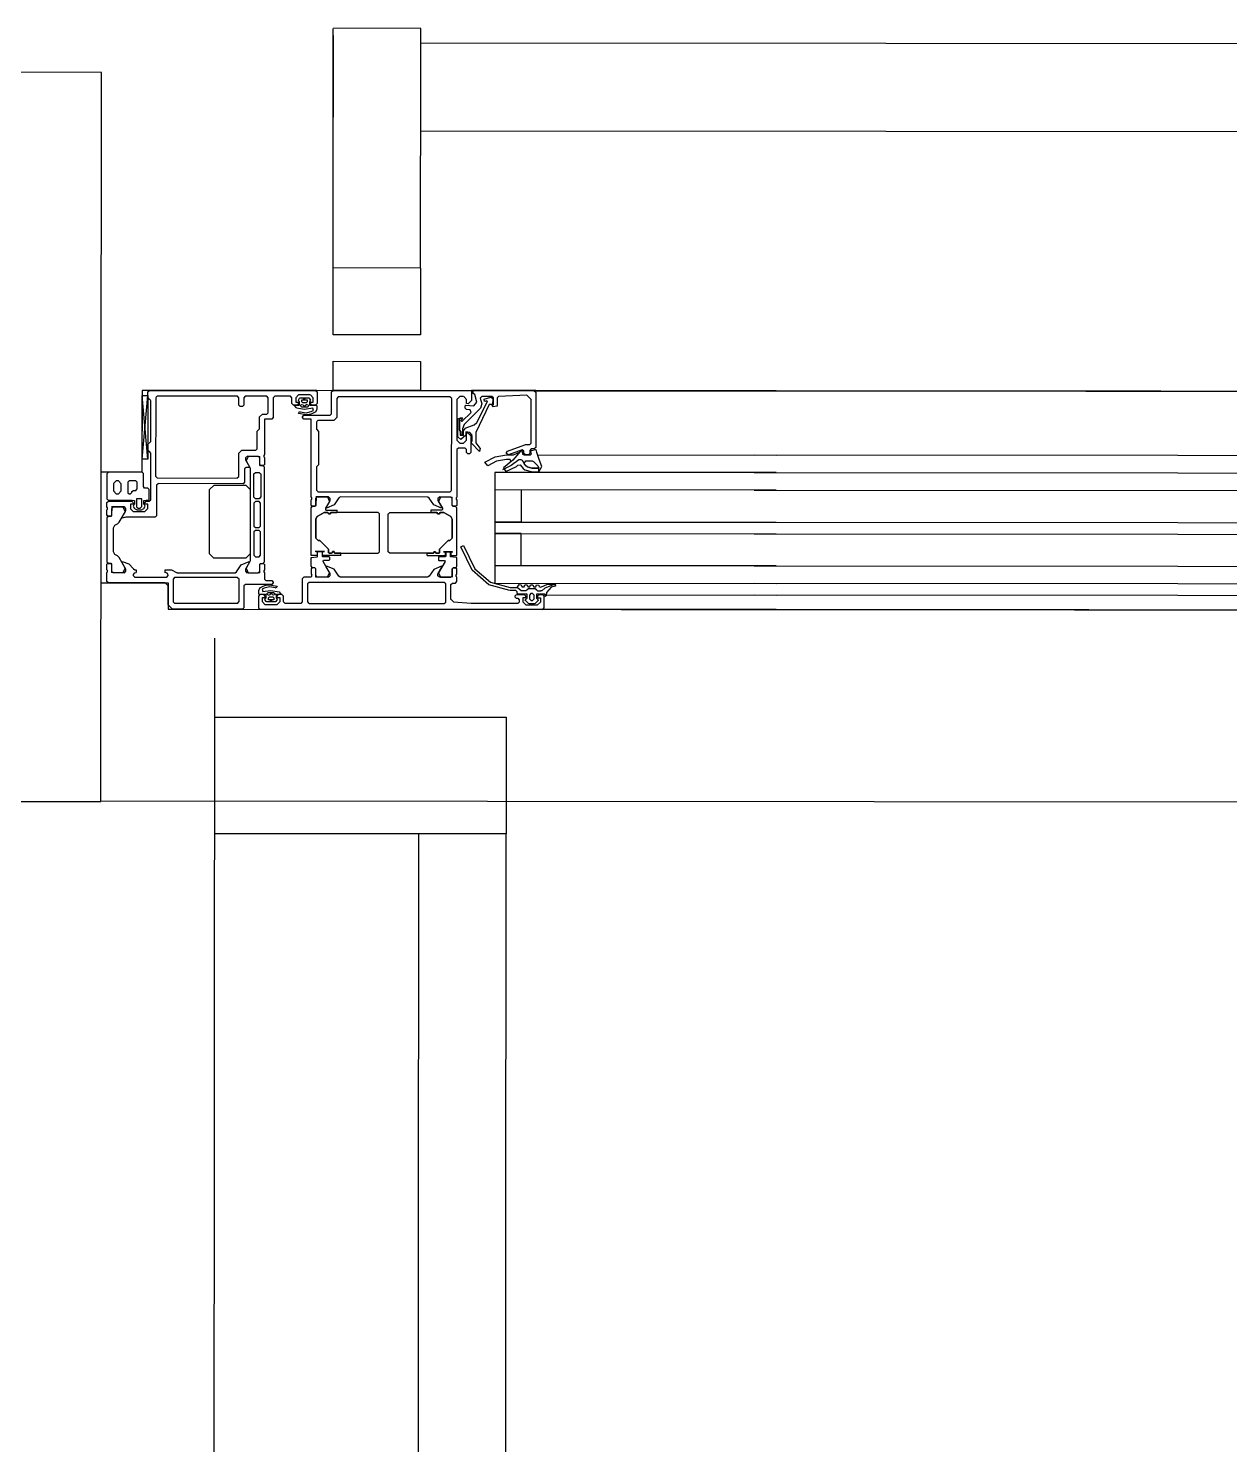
# Model space of a CAD drawing. Header units: metres. Extents: x 2.3 to 42.8, y 0.9 to 31.9.
# Drawn here: x 25.8188 to 25.981, y 9.3861 to 9.5773 of the extents above; entities that cross this region are included whole.
import ezdxf

# ---------------------------------------------------------------- set-up
doc = ezdxf.new("R2010")
doc.units = ezdxf.units.M
doc.layers.add('ARREDI', color=9, linetype='Continuous')
doc.layers.add('PARETI_STRUTTURE', color=7, linetype='Continuous')

msp = doc.modelspace()

# ---------------------------------------------------------------- linework, layer by layer
at = {"layer": 'ARREDI'}
for points in [[(25.87173, 9.54498), (25.85993, 9.54499), (25.85995, 9.57527), (25.85995, 9.57639), (25.85995, 9.57709), (25.85995, 9.57732)], [(25.85995, 9.57639), (25.85995, 9.57528), (25.85995, 9.57382), (25.85995, 9.57213), (25.85995, 9.57031), (25.85995, 9.56849), (25.85994, 9.56679), (25.85994, 9.56533)], [(25.87174, 9.54499), (25.87176, 9.57527), (25.87176, 9.57638), (25.87176, 9.57709), (25.87176, 9.57732), (25.85996, 9.57734)], [(26.12301, 9.57515), (25.87176, 9.57533)], [(25.87176, 9.5736), (25.87176, 9.57454)], [(25.87175, 9.56431), (25.87175, 9.56525)], [(25.87175, 9.56352), (26.123, 9.56334)], [(25.85992, 9.53596), (25.85992, 9.54499)], [(25.87174, 9.54498), (25.87174, 9.53596)], [(25.87173, 9.53596), (25.85993, 9.53597)], [(25.85992, 9.52844), (25.85992, 9.53239)], [(25.85993, 9.53239), (25.87173, 9.53237), (25.87173, 9.52844)], [(26.45308, 9.52802), (25.83412, 9.52846)], [(25.87173, 9.52844), (25.85992, 9.52845)], [(25.9168, 9.51974), (26.08847, 9.51962)], [(25.9168, 9.51738), (26.08847, 9.51725)], [(25.9168, 9.515), (26.08847, 9.51488)], [(25.9168, 9.51067), (26.08846, 9.51055)], [(25.9168, 9.5091), (26.08846, 9.50897)], [(25.91679, 9.50478), (26.08846, 9.50465)], [(25.91679, 9.50242), (26.08846, 9.50229)], [(25.91679, 9.50084), (26.08846, 9.50072)], [(25.83765, 9.49893), (26.44951, 9.49849)]]:
    msp.add_lwpolyline(points, dxfattribs=at)
at = {"layer": 'PARETI_STRUTTURE'}
for points in [[(25.82864, 9.57138), (25.80896, 9.5714), (25.80888, 9.47297), (25.82857, 9.47295)], [(25.85609, 9.52736), (25.85612, 9.52733), (25.85613, 9.52729), (25.85612, 9.52725), (25.85609, 9.52722), (25.85605, 9.52722), (25.85601, 9.52722), (25.85598, 9.52725), (25.85598, 9.52729), (25.85598, 9.52733), (25.85601, 9.52736), (25.85605, 9.52737)], [(25.85758, 9.5111), (25.85778, 9.51145)], [(25.85778, 9.51145), (25.85871, 9.51199), (25.85919, 9.51199), (25.85871, 9.51199)], [(25.85919, 9.51199), (25.85931, 9.51187)], [(25.85931, 9.51179), (25.85955, 9.51179)], [(25.85954, 9.51187), (25.85967, 9.51199)], [(25.87403, 9.51185), (25.87392, 9.51198)], [(25.87428, 9.51178), (25.87404, 9.51178)], [(25.8744, 9.51197), (25.87428, 9.51186)], [(25.87581, 9.51143), (25.87488, 9.51198), (25.87439, 9.51198), (25.87488, 9.51198)], [(25.876, 9.51109), (25.87581, 9.51143)], [(25.8579, 9.5082), (25.85758, 9.50852)], [(25.85931, 9.50703), (25.85813, 9.50821)], [(25.85982, 9.50669), (25.85982, 9.50661), (25.85981, 9.50655), (25.85977, 9.50651), (25.8597, 9.5065), (25.85939, 9.5065), (25.85935, 9.50651), (25.85932, 9.50654), (25.85931, 9.50658), (25.85931, 9.50702), (25.85931, 9.50658), (25.85932, 9.50654), (25.85935, 9.50651), (25.85939, 9.5065), (25.8597, 9.5065), (25.85977, 9.50651), (25.85981, 9.50655), (25.85982, 9.50661)], [(25.87376, 9.50668), (25.87376, 9.5066), (25.87377, 9.50654), (25.87382, 9.5065), (25.87387, 9.50649), (25.87419, 9.50649), (25.87423, 9.5065), (25.87426, 9.50653), (25.87427, 9.50655), (25.87427, 9.50701), (25.87427, 9.50655), (25.87426, 9.50653), (25.87423, 9.5065), (25.87419, 9.50649), (25.87387, 9.50649), (25.87382, 9.5065), (25.87377, 9.50654), (25.87376, 9.5066)], [(25.87427, 9.50701), (25.87545, 9.5082)], [(25.87569, 9.50819), (25.876, 9.50851)], [(25.86006, 9.50669), (25.85982, 9.50669)], [(25.87352, 9.50668), (25.87376, 9.50668)], [(25.85151, 9.50001), (25.85148, 9.50004), (25.85147, 9.50008), (25.85148, 9.50012), (25.85151, 9.50015), (25.85155, 9.50015), (25.8516, 9.50015), (25.85162, 9.50012), (25.85162, 9.50008), (25.85162, 9.50004), (25.8516, 9.50001), (25.85155, 9.5)]]:
    msp.add_lwpolyline(points, close=True, dxfattribs=at)
for points in [[(25.85772, 9.52844), (25.83413, 9.52846), (25.83411, 9.51743), (25.8286, 9.51744)], [(25.83491, 9.52826), (25.83511, 9.52846)], [(25.83491, 9.52748), (25.83491, 9.52826)], [(25.83511, 9.52846), (25.85755, 9.52845)], [(25.85527, 9.52786), (25.85488, 9.52747)], [(25.85684, 9.52785), (25.85527, 9.52785)], [(25.85724, 9.52746), (25.85685, 9.52785)], [(25.85755, 9.52844), (25.85775, 9.52825)], [(25.85775, 9.52825), (25.85775, 9.52668)], [(25.85972, 9.52825), (25.85991, 9.52844)], [(25.85972, 9.52844), (25.87862, 9.52843)], [(25.85972, 9.52529), (25.85972, 9.52825)], [(25.85992, 9.52844), (25.87862, 9.52843), (25.87862, 9.5271), (25.87818, 9.52665), (25.87794, 9.52667), (25.87794, 9.52725)], [(25.88728, 9.52843), (25.87862, 9.52843), (26.1188, 9.52826)], [(25.87886, 9.52804), (25.87882, 9.52804), (25.87882, 9.52843), (25.88708, 9.52843)], [(25.87905, 9.52789), (25.87886, 9.52803)], [(25.87933, 9.52686), (25.87905, 9.52789)], [(25.88607, 9.52781), (25.88227, 9.52764)], [(25.88669, 9.52722), (25.88608, 9.52781)], [(25.91976, 9.5284), (25.88708, 9.52842), (25.88728, 9.52823)], [(25.88728, 9.52842), (26.11014, 9.52827), (26.11879, 9.52826)], [(25.88728, 9.52823), (25.88728, 9.52074)], [(25.83412, 9.51917), (25.83412, 9.52776), (25.83491, 9.52776), (25.83491, 9.51917), (25.83412, 9.51917), (25.83491, 9.52776)], [(25.83491, 9.51917), (25.83413, 9.52776)], [(25.83507, 9.52729), (25.83492, 9.52748)], [(25.83515, 9.52727), (25.83506, 9.52729)], [(25.83531, 9.52708), (25.83515, 9.52727)], [(25.8353, 9.52157), (25.8353, 9.52707)], [(25.83598, 9.52747), (25.83596, 9.51685)], [(25.83617, 9.52767), (25.83598, 9.52748)], [(25.847, 9.52766), (25.83617, 9.52768)], [(25.8472, 9.52747), (25.847, 9.52766)], [(25.8472, 9.52648), (25.8472, 9.52747)], [(25.84739, 9.52628), (25.8472, 9.52648)], [(25.84767, 9.52628), (25.84739, 9.52628)], [(25.84787, 9.52648), (25.84767, 9.52629)], [(25.84806, 9.52766), (25.84787, 9.52747)], [(25.84787, 9.52747), (25.84787, 9.52648)], [(25.85098, 9.52766), (25.84806, 9.52766)], [(25.85117, 9.52746), (25.85098, 9.52766)], [(25.85117, 9.52546), (25.85117, 9.52746)], [(25.85184, 9.52747), (25.85184, 9.52479)], [(25.85204, 9.52766), (25.85185, 9.52747)], [(25.85417, 9.52766), (25.85204, 9.52766)], [(25.85436, 9.52746), (25.85417, 9.52766)], [(25.85436, 9.52668), (25.85436, 9.52747)], [(25.85456, 9.52648), (25.85436, 9.52667)], [(25.85507, 9.52648), (25.85456, 9.52648)], [(25.85497, 9.52609), (25.85468, 9.52648)], [(25.85468, 9.52647), (25.85531, 9.52647)], [(25.85488, 9.52746), (25.85488, 9.52687), (25.85526, 9.52687), (25.85526, 9.52667)], [(25.8572, 9.52604), (25.85608, 9.5259), (25.85497, 9.52608)], [(25.85498, 9.52609), (25.85498, 9.52609)], [(25.85527, 9.52668), (25.85507, 9.52648)], [(25.85525, 9.52712), (25.8554, 9.52741)], [(25.8553, 9.52701), (25.85525, 9.52712)], [(25.85538, 9.52693), (25.8553, 9.52701)], [(25.8553, 9.52647), (25.85538, 9.52656)], [(25.85538, 9.52655), (25.85538, 9.52693)], [(25.8554, 9.52741), (25.85547, 9.52745)], [(25.85547, 9.52745), (25.85664, 9.52745)], [(25.85555, 9.52633), (25.85554, 9.52636), (25.85549, 9.52647), (25.85572, 9.52657)], [(25.85571, 9.52621), (25.85555, 9.52633)], [(25.8557, 9.5269), (25.8557, 9.52718)], [(25.8557, 9.52718), (25.85641, 9.52718)], [(25.85582, 9.52679), (25.85571, 9.52691)], [(25.85571, 9.52657), (25.85587, 9.52652)], [(25.85645, 9.52619), (25.85624, 9.52618), (25.85594, 9.52619), (25.85571, 9.52621)], [(25.85629, 9.52679), (25.85582, 9.52679)], [(25.85586, 9.52652), (25.85606, 9.52619), (25.85624, 9.52652)], [(25.85624, 9.52652), (25.85639, 9.52658)], [(25.85641, 9.5269), (25.85628, 9.52679)], [(25.85639, 9.52657), (25.8566, 9.52647), (25.85656, 9.52628)], [(25.85641, 9.52718), (25.85641, 9.5269)], [(25.85656, 9.52628), (25.85645, 9.5262)], [(25.85664, 9.52745), (25.8567, 9.52741)], [(25.8567, 9.52742), (25.85688, 9.52712)], [(25.8568, 9.52701), (25.85672, 9.52693)], [(25.85672, 9.52693), (25.85672, 9.52656)], [(25.85672, 9.52655), (25.8568, 9.52647)], [(25.85689, 9.52713), (25.8568, 9.52701)], [(25.8568, 9.52647), (25.85765, 9.52647)], [(25.85684, 9.52667), (25.85684, 9.52687), (25.85723, 9.52687), (25.85723, 9.52747)], [(25.85704, 9.52648), (25.85685, 9.52667)], [(25.85755, 9.52648), (25.85704, 9.52648)], [(25.85727, 9.52576), (25.85719, 9.52605)], [(25.85775, 9.52667), (25.85755, 9.52648)], [(25.85771, 9.52591), (25.8576, 9.52561)], [(25.85765, 9.52647), (25.85773, 9.52639)], [(25.85772, 9.52639), (25.85772, 9.52599), (25.85771, 9.52592)], [(25.86062, 9.52758), (25.86043, 9.52738)], [(25.86043, 9.52738), (25.86043, 9.52478)], [(25.87574, 9.52757), (25.86062, 9.52758)], [(25.87594, 9.52737), (25.87575, 9.52756)], [(25.87593, 9.51497), (25.87595, 9.52737)], [(25.87704, 9.52764), (25.87665, 9.52725)], [(25.87665, 9.52725), (25.87665, 9.52489)], [(25.87755, 9.52764), (25.87704, 9.52764)], [(25.87795, 9.52725), (25.87756, 9.52764)], [(25.87985, 9.52606), (25.87762, 9.52384)], [(25.87775, 9.52638), (25.87783, 9.52647)], [(25.87775, 9.52606), (25.87775, 9.52638)], [(25.87793, 9.52586), (25.87775, 9.52605)], [(25.87784, 9.52646), (25.87892, 9.52636)], [(25.87891, 9.52637), (25.87933, 9.52687)], [(25.88149, 9.52737), (25.88145, 9.52657), (25.88101, 9.52655), (25.87918, 9.52276), (25.87918, 9.52136)], [(25.87933, 9.52413), (25.88077, 9.52695)], [(25.87999, 9.52764), (25.87979, 9.52739)], [(25.8798, 9.52739), (25.88, 9.52663)], [(25.88, 9.52663), (25.87985, 9.52606)], [(25.88137, 9.52764), (25.87999, 9.52764)], [(25.88031, 9.52727), (25.88123, 9.52755)], [(25.88039, 9.52697), (25.88031, 9.52727)], [(25.88068, 9.52705), (25.8804, 9.52697)], [(25.88077, 9.52694), (25.88067, 9.52705)], [(25.88123, 9.52755), (25.88149, 9.52737)], [(25.88148, 9.52625), (25.88134, 9.5265), (25.88158, 9.5265), (25.88158, 9.52745)], [(25.88157, 9.52744), (25.88138, 9.52764)], [(25.88208, 9.52634), (25.88148, 9.52625)], [(25.88227, 9.52765), (25.88208, 9.52745)], [(25.88208, 9.52745), (25.88208, 9.52634)], [(25.88669, 9.52134), (25.88669, 9.52721)], [(25.84967, 9.52058), (25.84967, 9.52294), (25.84999, 9.52326), (25.84999, 9.52487)], [(25.84999, 9.52487), (25.85038, 9.52526)], [(25.85039, 9.52526), (25.85098, 9.52526)], [(25.85164, 9.52459), (25.85066, 9.52459), (25.85066, 9.52195)], [(25.85098, 9.52526), (25.85117, 9.52545)], [(25.85184, 9.52479), (25.85165, 9.52459)], [(25.85525, 9.52536), (25.85537, 9.52561)], [(25.85629, 9.52515), (25.85525, 9.52536)], [(25.85536, 9.52561), (25.85546, 9.52556)], [(25.85546, 9.52556), (25.85628, 9.52542)], [(25.85578, 9.5249), (25.85597, 9.5251)], [(25.85578, 9.52479), (25.85578, 9.52491)], [(25.85598, 9.52459), (25.85578, 9.52478)], [(25.85696, 9.52195), (25.85696, 9.52459), (25.85597, 9.52459)], [(25.85598, 9.5251), (25.85952, 9.5251)], [(25.8576, 9.5256), (25.85757, 9.52556), (25.8573, 9.52542), (25.85712, 9.52534), (25.85692, 9.52526), (25.85671, 9.5252), (25.8565, 9.52516), (25.85629, 9.52515)], [(25.85629, 9.52542), (25.85698, 9.52559)], [(25.85698, 9.52559), (25.85715, 9.52568), (25.85728, 9.52576)], [(25.85787, 9.52439), (25.85767, 9.5242)], [(25.85767, 9.52419), (25.85767, 9.52321), (25.85795, 9.52293), (25.85795, 9.5184), (25.85767, 9.51812), (25.85767, 9.51499)], [(25.86003, 9.52439), (25.85786, 9.52439)], [(25.85952, 9.5251), (25.85971, 9.52529)], [(25.86043, 9.52478), (25.86004, 9.52439)], [(25.87665, 9.52489), (25.87665, 9.5245)], [(25.87665, 9.5245), (25.87665, 9.52175)], [(25.87677, 9.52221), (25.87677, 9.52461)], [(25.87678, 9.52461), (25.87725, 9.52481)], [(25.87693, 9.5246), (25.87693, 9.52318)], [(25.87713, 9.5247), (25.87694, 9.52461)], [(25.87704, 9.52445), (25.87711, 9.52448)], [(25.87704, 9.52316), (25.87704, 9.52445)], [(25.87711, 9.52448), (25.87726, 9.52431)], [(25.8773, 9.52453), (25.87712, 9.52471)], [(25.87725, 9.52481), (25.87741, 9.52464)], [(25.87726, 9.52431), (25.87737, 9.52431)], [(25.87742, 9.52464), (25.8773, 9.52453)], [(25.87737, 9.52431), (25.87855, 9.52548)], [(25.87842, 9.52582), (25.87792, 9.52586)], [(25.87855, 9.52548), (25.87842, 9.52582)], [(25.87899, 9.5238), (25.87933, 9.52412)], [(25.87717, 9.52182), (25.87678, 9.5222)], [(25.87693, 9.52319), (25.877, 9.52306)], [(25.877, 9.52306), (25.87709, 9.52288)], [(25.87709, 9.52306), (25.87704, 9.52315)], [(25.8772, 9.52285), (25.87709, 9.52306)], [(25.87709, 9.52288), (25.87709, 9.52242)], [(25.87709, 9.52243), (25.87752, 9.52243)], [(25.87784, 9.5224), (25.87717, 9.52182)], [(25.8772, 9.52243), (25.8772, 9.52285)], [(25.87739, 9.52243), (25.8772, 9.52243)], [(25.87763, 9.52384), (25.87739, 9.52329)], [(25.87739, 9.52329), (25.87739, 9.52244)], [(25.87752, 9.523), (25.87779, 9.52337)], [(25.87752, 9.52243), (25.87752, 9.523)], [(25.87778, 9.52337), (25.87899, 9.5238)], [(25.87841, 9.52278), (25.87784, 9.52287), (25.87784, 9.5224)], [(25.87794, 9.52174), (25.87794, 9.52272), (25.87814, 9.52272)], [(25.87814, 9.52272), (25.87853, 9.52233)], [(25.8787, 9.5224), (25.87841, 9.52277)], [(25.87854, 9.52233), (25.87854, 9.52008)], [(25.8787, 9.52166), (25.8787, 9.52239)], [(25.83491, 9.52117), (25.83506, 9.52137)], [(25.83491, 9.52039), (25.83491, 9.52117)], [(25.83507, 9.5202), (25.83491, 9.5204)], [(25.83514, 9.52019), (25.83506, 9.5202)], [(25.83507, 9.52137), (25.83515, 9.52138)], [(25.83514, 9.52138), (25.8353, 9.52158)], [(25.8353, 9.51999), (25.83515, 9.52019)], [(25.84719, 9.51999), (25.84758, 9.52038)], [(25.84759, 9.52038), (25.84947, 9.52038)], [(25.84948, 9.52038), (25.84967, 9.52057)], [(25.85066, 9.52195), (25.85066, 9.52156)], [(25.85066, 9.52156), (25.85066, 9.51978)], [(25.85696, 9.52155), (25.85696, 9.52194)], [(25.85696, 9.51978), (25.85696, 9.52156)], [(25.87664, 9.52174), (25.87703, 9.52135)], [(25.87664, 9.52048), (25.87664, 9.51406)], [(25.87684, 9.52068), (25.87665, 9.52048)], [(25.87775, 9.52067), (25.87684, 9.52067)], [(25.87704, 9.52134), (25.87755, 9.52134)], [(25.87755, 9.52134), (25.87794, 9.52173)], [(25.87794, 9.52048), (25.87775, 9.52067)], [(25.87794, 9.52008), (25.87794, 9.52047)], [(25.87969, 9.5202), (25.87858, 9.52138)], [(25.87859, 9.52138), (25.87863, 9.52153)], [(25.87863, 9.52152), (25.8787, 9.52166)], [(25.87918, 9.52136), (25.87976, 9.52066)], [(25.87977, 9.52067), (25.8797, 9.52021)], [(25.88525, 9.52027), (25.8842, 9.51902), (25.88293, 9.518)], [(25.88334, 9.52009), (25.88346, 9.52027)], [(25.88347, 9.52027), (25.88583, 9.52113)], [(25.88544, 9.52044), (25.8836, 9.51978)], [(25.88428, 9.51976), (25.88519, 9.52018)], [(25.88545, 9.52024), (25.88525, 9.52028)], [(25.8857, 9.52026), (25.88544, 9.52044)], [(25.88561, 9.51978), (25.88545, 9.52024)], [(25.8857, 9.51996), (25.8857, 9.52025)], [(25.88583, 9.52113), (25.8859, 9.52114)], [(25.88589, 9.52114), (25.88649, 9.52114)], [(25.88649, 9.52114), (25.88668, 9.52134)], [(25.88668, 9.52055), (25.88649, 9.52036)], [(25.88649, 9.52035), (25.88649, 9.51996)], [(25.8867, 9.52032), (25.8866, 9.5202)], [(25.8866, 9.52019), (25.88665, 9.51983)], [(25.88708, 9.52055), (25.88669, 9.52055)], [(25.88725, 9.52043), (25.8867, 9.52032)], [(25.88728, 9.52075), (25.88708, 9.52055)], [(25.88739, 9.52034), (25.88725, 9.52044)], [(25.88744, 9.52009), (25.88739, 9.52034)], [(25.8353, 9.51368), (25.8353, 9.51999)], [(25.84719, 9.51684), (25.84719, 9.51999)], [(25.84829, 9.51955), (25.8481, 9.51936)], [(25.8481, 9.51935), (25.8481, 9.51908), (25.84864, 9.51813)], [(25.84845, 9.51955), (25.84817, 9.51895)], [(25.84818, 9.51895), (25.84869, 9.51804)], [(25.85003, 9.51842), (25.85003, 9.5195), (25.8483, 9.51956)], [(25.84982, 9.51955), (25.84844, 9.51955)], [(25.85002, 9.51935), (25.84982, 9.51955)], [(25.85003, 9.5195), (25.84999, 9.51954)], [(25.85002, 9.5184), (25.85002, 9.51935)], [(25.85013, 9.51829), (25.85002, 9.51841)], [(25.85015, 9.5183), (25.85003, 9.51842)], [(25.85045, 9.51829), (25.85013, 9.51829)], [(25.85054, 9.5183), (25.85015, 9.5183)], [(25.85065, 9.51809), (25.85046, 9.51828)], [(25.85066, 9.51842), (25.85053, 9.5183)], [(25.85066, 9.51979), (25.85057, 9.51968)], [(25.85058, 9.51968), (25.85058, 9.5195)], [(25.85058, 9.5195), (25.85066, 9.51939)], [(25.85066, 9.51939), (25.85066, 9.51842)], [(25.85695, 9.51407), (25.85695, 9.51939)], [(25.85696, 9.51939), (25.85696, 9.51978)], [(25.87814, 9.51989), (25.87795, 9.52008)], [(25.87834, 9.51989), (25.87814, 9.51989)], [(25.87853, 9.52008), (25.87834, 9.51989)], [(25.88042, 9.51875), (25.8818, 9.5195), (25.88335, 9.51977)], [(25.88081, 9.51826), (25.88042, 9.51876)], [(25.88335, 9.51914), (25.882, 9.51891), (25.88082, 9.51826)], [(25.88499, 9.51907), (25.88396, 9.51832), (25.88282, 9.51775)], [(25.88334, 9.51996), (25.88334, 9.52009)], [(25.8836, 9.51978), (25.88334, 9.51996)], [(25.88335, 9.51976), (25.88428, 9.51976)], [(25.88382, 9.51913), (25.88335, 9.51913)], [(25.88396, 9.51879), (25.88383, 9.51914)], [(25.8847, 9.5182), (25.88485, 9.51835)], [(25.88485, 9.51835), (25.88518, 9.51839)], [(25.88508, 9.51909), (25.885, 9.51907)], [(25.88534, 9.51909), (25.88509, 9.51909)], [(25.88518, 9.51839), (25.8856, 9.51791)], [(25.88551, 9.51898), (25.88533, 9.51909)], [(25.88594, 9.51827), (25.88573, 9.51861), (25.88551, 9.51898)], [(25.88572, 9.5197), (25.88561, 9.51979)], [(25.8859, 9.51976), (25.8857, 9.51996)], [(25.88653, 9.5197), (25.88573, 9.5197)], [(25.88573, 9.51861), (25.88594, 9.51895)], [(25.88629, 9.51976), (25.8859, 9.51976)], [(25.88594, 9.51895), (25.8868, 9.51895)], [(25.88613, 9.51815), (25.88594, 9.51827)], [(25.88649, 9.51996), (25.88629, 9.51976)], [(25.88665, 9.51984), (25.88654, 9.5197)], [(25.8868, 9.51895), (25.88699, 9.51885)], [(25.88699, 9.51885), (25.88755, 9.51829)], [(25.88813, 9.51818), (25.88773, 9.51911), (25.88744, 9.52009)], [(25.88754, 9.51976), (25.91976, 9.51973)], [(25.88755, 9.51828), (25.88772, 9.51796)], [(25.82939, 9.51726), (25.82939, 9.51383)], [(25.82959, 9.51744), (25.8294, 9.51726)], [(25.83412, 9.51744), (25.82959, 9.51744)], [(25.83431, 9.51726), (25.83412, 9.51744)], [(25.83431, 9.51548), (25.83431, 9.51726)], [(25.83597, 9.51685), (25.83616, 9.51665)], [(25.83616, 9.51665), (25.847, 9.51663)], [(25.84699, 9.51664), (25.84719, 9.51684)], [(25.84817, 9.51806), (25.84798, 9.51786)], [(25.84798, 9.51786), (25.84798, 9.51605)], [(25.8486, 9.51806), (25.84818, 9.51806)], [(25.84864, 9.51813), (25.8486, 9.51805)], [(25.8487, 9.51805), (25.84872, 9.51795)], [(25.84872, 9.51795), (25.84871, 9.50545)], [(25.84924, 9.51719), (25.84943, 9.51738)], [(25.84924, 9.51404), (25.84924, 9.51719)], [(25.84944, 9.51739), (25.84995, 9.51739)], [(25.84995, 9.51739), (25.85014, 9.51719)], [(25.85015, 9.51719), (25.85015, 9.51404)], [(25.85064, 9.5053), (25.85066, 9.51809)], [(25.91976, 9.51736), (25.88176, 9.51739), (25.88176, 9.50243), (25.91974, 9.50241)], [(25.88292, 9.518), (25.88324, 9.51752)], [(25.88324, 9.51751), (25.8847, 9.51819)], [(25.88559, 9.5179), (25.88583, 9.51775)], [(25.88582, 9.51775), (25.88668, 9.5175)], [(25.88613, 9.51815), (25.88676, 9.51796), (25.88613, 9.51815)], [(25.88668, 9.5175), (25.88682, 9.51748)], [(25.88686, 9.51795), (25.88675, 9.51796), (25.88686, 9.51795)], [(25.88681, 9.51748), (25.88772, 9.51748), (25.88772, 9.51796), (25.88772, 9.51795), (25.88685, 9.51795), (25.88772, 9.51795)], [(25.88772, 9.51748), (25.88813, 9.51817)], [(25.88772, 9.51748), (25.88772, 9.51748)], [(25.83065, 9.51626), (25.83026, 9.51587)], [(25.83026, 9.51586), (25.83026, 9.51488)], [(25.83026, 9.51488), (25.83065, 9.51449)], [(25.83093, 9.51626), (25.83065, 9.51626)], [(25.83065, 9.51449), (25.83093, 9.51449)], [(25.83132, 9.51586), (25.83093, 9.51625)], [(25.83093, 9.51449), (25.83132, 9.51488)], [(25.83132, 9.51488), (25.83132, 9.51587)], [(25.8324, 9.51626), (25.83219, 9.51609)], [(25.83219, 9.5161), (25.83219, 9.51464)], [(25.83219, 9.51465), (25.8324, 9.51448)], [(25.83327, 9.51626), (25.83239, 9.51626)], [(25.8324, 9.51449), (25.83256, 9.51449)], [(25.83256, 9.51449), (25.83274, 9.51468)], [(25.83274, 9.5148), (25.83295, 9.51495)], [(25.83274, 9.51468), (25.83274, 9.51479)], [(25.83295, 9.51496), (25.83327, 9.51496)], [(25.83345, 9.51606), (25.83327, 9.51626)], [(25.83327, 9.51496), (25.83345, 9.51515)], [(25.83345, 9.51515), (25.83345, 9.51606)], [(25.83447, 9.51527), (25.83432, 9.51548)], [(25.8349, 9.51527), (25.83447, 9.51527)], [(25.8351, 9.51509), (25.83491, 9.51527)], [(25.8351, 9.51374), (25.8351, 9.5151)], [(25.83628, 9.51586), (25.83609, 9.51567)], [(25.83609, 9.51566), (25.83609, 9.51153)], [(25.84778, 9.51585), (25.83628, 9.51587)], [(25.84325, 9.51507), (25.84385, 9.51567)], [(25.84325, 9.50641), (25.84325, 9.51507)], [(25.84384, 9.51566), (25.84813, 9.51566)], [(25.84798, 9.51605), (25.84778, 9.51586)], [(25.84813, 9.51565), (25.84872, 9.51506)], [(25.84872, 9.51506), (25.84872, 9.5064)], [(25.85766, 9.51498), (25.85786, 9.51479)], [(25.85786, 9.51478), (25.87573, 9.51477)], [(25.87573, 9.51477), (25.87593, 9.51496)], [(25.91975, 9.515), (25.88175, 9.51503)], [(25.8853, 9.51503), (25.8853, 9.51069), (25.88176, 9.51069), (25.91975, 9.51067)], [(25.82939, 9.51383), (25.82956, 9.51362)], [(25.82939, 9.51331), (25.82958, 9.5135)], [(25.82939, 9.51272), (25.82939, 9.51331)], [(25.82947, 9.51261), (25.82939, 9.51272)], [(25.82947, 9.51243), (25.82947, 9.51261)], [(25.82955, 9.51362), (25.83279, 9.51362)], [(25.82959, 9.5135), (25.83274, 9.5135)], [(25.83006, 9.51273), (25.83002, 9.51268)], [(25.83175, 9.51272), (25.83006, 9.51272), (25.83002, 9.51159)], [(25.83002, 9.51251), (25.83002, 9.51157)], [(25.83022, 9.51271), (25.83003, 9.51252)], [(25.83159, 9.51271), (25.83021, 9.51271)], [(25.8314, 9.51131), (25.83195, 9.51226), (25.83195, 9.51253)], [(25.83186, 9.51211), (25.83159, 9.51271)], [(25.83195, 9.51253), (25.83175, 9.51272)], [(25.83254, 9.51252), (25.83293, 9.51213)], [(25.83293, 9.5133), (25.83293, 9.51311), (25.83255, 9.51311), (25.83255, 9.51251)], [(25.83274, 9.5135), (25.83293, 9.51331)], [(25.83278, 9.51362), (25.83309, 9.51361)], [(25.83292, 9.51283), (25.8331, 9.51252)], [(25.833, 9.513), (25.83293, 9.51283)], [(25.83309, 9.51311), (25.83299, 9.513)], [(25.83309, 9.5136), (25.83309, 9.51312)], [(25.8331, 9.51252), (25.83345, 9.51232)], [(25.83337, 9.51382), (25.83337, 9.51275)], [(25.83408, 9.51381), (25.83337, 9.51381)], [(25.83337, 9.51275), (25.83356, 9.51256)], [(25.83356, 9.51256), (25.83388, 9.51256)], [(25.83388, 9.51256), (25.83407, 9.51275)], [(25.83403, 9.51232), (25.83437, 9.51251)], [(25.83408, 9.51275), (25.83408, 9.51382)], [(25.83435, 9.5136), (25.83466, 9.51362)], [(25.83435, 9.51312), (25.83435, 9.51361)], [(25.83446, 9.513), (25.83435, 9.51312)], [(25.83437, 9.51251), (25.83455, 9.51282)], [(25.83455, 9.51283), (25.83445, 9.51301)], [(25.83451, 9.5133), (25.8347, 9.5135)], [(25.8349, 9.51251), (25.8349, 9.51311), (25.83451, 9.51311), (25.83451, 9.51331)], [(25.83451, 9.51212), (25.8349, 9.51251)], [(25.83466, 9.51362), (25.83498, 9.51362)], [(25.8347, 9.5135), (25.83509, 9.5135)], [(25.83498, 9.51362), (25.83509, 9.51373)], [(25.8351, 9.5135), (25.83529, 9.51368)], [(25.84943, 9.51384), (25.84924, 9.51404)], [(25.84943, 9.51345), (25.84924, 9.51325)], [(25.84924, 9.51325), (25.84924, 9.51014)], [(25.84995, 9.51384), (25.84943, 9.51384)], [(25.84995, 9.51345), (25.84943, 9.51345)], [(25.85014, 9.51404), (25.84995, 9.51384)], [(25.85014, 9.51325), (25.84995, 9.51345)], [(25.85014, 9.51014), (25.85014, 9.51325)], [(25.85765, 9.50669), (25.85772, 9.50668), (25.85776, 9.50664), (25.85777, 9.50657), (25.85775, 9.50626), (25.85773, 9.50622), (25.8577, 9.50619), (25.85766, 9.50618), (25.85702, 9.50618), (25.85698, 9.50619), (25.85695, 9.50622), (25.85694, 9.50626), (25.85695, 9.51261)], [(25.85703, 9.51397), (25.85695, 9.51408)], [(25.85695, 9.51368), (25.85704, 9.51379)], [(25.85695, 9.51294), (25.85695, 9.51368)], [(25.85695, 9.51261), (25.85714, 9.51281)], [(25.85707, 9.51282), (25.85696, 9.51295)], [(25.85703, 9.51379), (25.85703, 9.51397)], [(25.85745, 9.51282), (25.85707, 9.51282)], [(25.85715, 9.51281), (25.85747, 9.51281)], [(25.85757, 9.51294), (25.85745, 9.51281)], [(25.85747, 9.51281), (25.85759, 9.51294)], [(25.85931, 9.51407), (25.85762, 9.51407), (25.85758, 9.51293)], [(25.85762, 9.51407), (25.85758, 9.51403)], [(25.85759, 9.51387), (25.85778, 9.51407)], [(25.85759, 9.51293), (25.85759, 9.51387)], [(25.85778, 9.51407), (25.85916, 9.51407)], [(25.85891, 9.51256), (25.85888, 9.51247)], [(25.85943, 9.51347), (25.85891, 9.51256)], [(25.85902, 9.51258), (25.85896, 9.51266)], [(25.85897, 9.51266), (25.85951, 9.5136), (25.85951, 9.51388)], [(25.8607, 9.51394), (25.86006, 9.513), (25.85902, 9.51257)], [(25.85915, 9.51407), (25.85943, 9.51347)], [(25.85951, 9.51388), (25.85932, 9.51407)], [(25.86089, 9.51407), (25.86069, 9.51393)], [(25.8727, 9.51406), (25.8609, 9.51408)], [(25.87289, 9.51393), (25.87271, 9.51406)], [(25.87457, 9.51257), (25.87353, 9.513), (25.87289, 9.51393)], [(25.87428, 9.51406), (25.87408, 9.51387)], [(25.87408, 9.51387), (25.87408, 9.51359), (25.87462, 9.51264)], [(25.87444, 9.51406), (25.87416, 9.51346)], [(25.87416, 9.51346), (25.87468, 9.51255)], [(25.87602, 9.51293), (25.87602, 9.51401), (25.87428, 9.51407)], [(25.87581, 9.51406), (25.87443, 9.51406)], [(25.87462, 9.51265), (25.87457, 9.51256)], [(25.87468, 9.51255), (25.87471, 9.51245)], [(25.876, 9.51386), (25.87581, 9.51405)], [(25.87593, 9.50668), (25.87586, 9.50666), (25.87582, 9.50662), (25.87581, 9.50657), (25.87584, 9.50625), (25.87585, 9.50621), (25.87588, 9.50618), (25.87592, 9.50616), (25.87656, 9.50616), (25.8766, 9.50618), (25.87663, 9.50621), (25.87663, 9.50625), (25.87664, 9.51259)], [(25.87602, 9.51401), (25.87598, 9.51406)], [(25.876, 9.51291), (25.876, 9.51386)], [(25.87612, 9.5128), (25.87601, 9.51292)], [(25.87613, 9.51281), (25.87602, 9.51293)], [(25.87644, 9.5128), (25.87612, 9.5128)], [(25.87652, 9.51281), (25.87613, 9.51281)], [(25.87664, 9.5126), (25.87644, 9.51279)], [(25.87664, 9.51293), (25.87651, 9.51281)], [(25.87664, 9.51406), (25.87656, 9.51395)], [(25.87656, 9.51395), (25.87656, 9.51377)], [(25.87656, 9.51377), (25.87664, 9.51366)], [(25.87664, 9.51367), (25.87664, 9.51293)], [(25.82939, 9.51232), (25.82947, 9.51243)], [(25.82939, 9.51159), (25.82939, 9.51233)], [(25.82959, 9.51145), (25.82939, 9.51126)], [(25.82939, 9.51126), (25.82939, 9.50531)], [(25.82951, 9.51147), (25.8294, 9.5116)], [(25.82989, 9.51147), (25.8295, 9.51147)], [(25.8299, 9.51145), (25.82959, 9.51145)], [(25.83001, 9.51159), (25.82989, 9.51147)], [(25.83002, 9.51157), (25.8299, 9.51145)], [(25.8308, 9.51045), (25.83104, 9.51067)], [(25.83104, 9.51068), (25.83187, 9.51211)], [(25.83146, 9.51123), (25.8314, 9.51131)], [(25.8319, 9.51133), (25.83145, 9.51123)], [(25.83196, 9.51134), (25.83189, 9.51132)], [(25.83589, 9.51133), (25.83197, 9.51133)], [(25.83293, 9.51212), (25.8345, 9.51212)], [(25.83344, 9.51232), (25.83403, 9.51232)], [(25.83608, 9.51153), (25.83589, 9.51134)], [(25.85758, 9.50852), (25.85758, 9.51111), (25.85758, 9.50852)], [(25.85888, 9.51246), (25.85888, 9.51238)], [(25.85888, 9.51238), (25.85896, 9.5123)], [(25.85896, 9.5123), (25.86046, 9.5123)], [(25.85931, 9.51187), (25.85931, 9.51178), (25.85931, 9.51187)], [(25.85955, 9.51179), (25.85955, 9.51187), (25.85955, 9.51179)], [(25.86601, 9.51198), (25.85967, 9.51198), (25.86045, 9.51198)], [(25.86045, 9.5123), (25.86045, 9.51198)], [(25.8662, 9.51178), (25.86601, 9.51198)], [(25.8662, 9.50669), (25.8662, 9.51178)], [(25.86738, 9.50668), (25.86738, 9.51178)], [(25.86739, 9.51178), (25.86758, 9.51198)], [(25.86758, 9.51198), (25.87392, 9.51198), (25.87314, 9.51198)], [(25.87463, 9.51229), (25.87313, 9.51229)], [(25.87313, 9.51229), (25.87313, 9.51197)], [(25.87404, 9.51178), (25.87404, 9.51186), (25.87404, 9.51178)], [(25.87428, 9.51186), (25.87428, 9.51177), (25.87428, 9.51186)], [(25.87471, 9.51237), (25.87463, 9.51229)], [(25.87471, 9.51245), (25.87471, 9.51237)], [(25.876, 9.50851), (25.876, 9.51109), (25.876, 9.50851)], [(25.83025, 9.50991), (25.83045, 9.51026)], [(25.83025, 9.50666), (25.83025, 9.50991)], [(25.83045, 9.51026), (25.8308, 9.51045)], [(25.84923, 9.50935), (25.84923, 9.5062)], [(25.84924, 9.51014), (25.84943, 9.50995)], [(25.84943, 9.50955), (25.84924, 9.50936)], [(25.84943, 9.50994), (25.84995, 9.50994)], [(25.84994, 9.50955), (25.84943, 9.50955)], [(25.84994, 9.50994), (25.85014, 9.51014)], [(25.85014, 9.50935), (25.84995, 9.50955)], [(25.85014, 9.5062), (25.85014, 9.50936)], [(25.8853, 9.50479), (25.8853, 9.50912), (25.88175, 9.50912), (25.91975, 9.5091)], [(25.85813, 9.50821), (25.85789, 9.50821), (25.85813, 9.50821)], [(25.87545, 9.5082), (25.87569, 9.5082), (25.87545, 9.5082)], [(25.87718, 9.50735), (25.87754, 9.50752)], [(25.87872, 9.50421), (25.87718, 9.50735)], [(25.87754, 9.50752), (25.87908, 9.50438)], [(25.82938, 9.50532), (25.82958, 9.50512)], [(25.82938, 9.50499), (25.82951, 9.50512)], [(25.82938, 9.50425), (25.82938, 9.50499)], [(25.8295, 9.50511), (25.82989, 9.50511)], [(25.82958, 9.50512), (25.8299, 9.50512)], [(25.82989, 9.50511), (25.83, 9.50498)], [(25.8299, 9.50512), (25.83001, 9.505)], [(25.83001, 9.50499), (25.83001, 9.50391), (25.83174, 9.50385)], [(25.83002, 9.505), (25.83002, 9.50406)], [(25.83045, 9.50631), (25.83026, 9.50666)], [(25.8308, 9.50612), (25.83045, 9.50631)], [(25.83103, 9.50589), (25.8308, 9.50611)], [(25.83186, 9.50446), (25.83104, 9.50589)], [(25.8314, 9.50527), (25.83145, 9.50535)], [(25.83194, 9.50405), (25.83194, 9.50433), (25.8314, 9.50527)], [(25.83145, 9.50535), (25.83234, 9.50503), (25.83298, 9.50435)], [(25.84384, 9.50581), (25.84325, 9.50641)], [(25.84813, 9.50581), (25.84384, 9.50581)], [(25.8469, 9.50398), (25.84753, 9.50491), (25.84858, 9.50534)], [(25.84863, 9.50526), (25.84809, 9.50431), (25.84809, 9.50404)], [(25.84872, 9.5064), (25.84812, 9.50582)], [(25.84869, 9.50535), (25.84817, 9.50445)], [(25.84828, 9.50384), (25.85002, 9.50389), (25.85002, 9.50498)], [(25.84858, 9.50534), (25.84863, 9.50526)], [(25.84871, 9.50545), (25.84869, 9.50535)], [(25.84923, 9.5062), (25.84943, 9.50601)], [(25.84943, 9.50601), (25.84994, 9.50601)], [(25.84994, 9.50601), (25.85014, 9.5062)], [(25.85001, 9.50499), (25.85013, 9.50511)], [(25.85001, 9.50404), (25.85001, 9.50499)], [(25.85002, 9.50498), (25.85015, 9.5051)], [(25.85013, 9.50511), (25.85045, 9.50511)], [(25.85014, 9.50509), (25.85053, 9.50509)], [(25.85045, 9.50511), (25.85064, 9.5053)], [(25.85053, 9.50509), (25.85064, 9.50497)], [(25.85065, 9.50498), (25.85065, 9.50424)], [(25.85695, 9.50471), (25.85695, 9.50585), (25.85696, 9.50589), (25.85699, 9.50592), (25.85703, 9.50592), (25.85774, 9.50599), (25.85778, 9.506), (25.85781, 9.50603), (25.85781, 9.50607), (25.85781, 9.50661), (25.85781, 9.50665), (25.85778, 9.50668), (25.85774, 9.50669), (25.8576, 9.50669), (25.8575, 9.50669)], [(25.85875, 9.50669), (25.8575, 9.50669)], [(25.8576, 9.50669), (25.85866, 9.50669)], [(25.85866, 9.50669), (25.85852, 9.50669), (25.85848, 9.50668), (25.85845, 9.50665), (25.85844, 9.50661), (25.85844, 9.50609), (25.85845, 9.50607), (25.85848, 9.50604), (25.85852, 9.50602), (25.85934, 9.50602), (25.85938, 9.50601), (25.85941, 9.50598), (25.85943, 9.50594), (25.85943, 9.50559), (25.85941, 9.50555), (25.85938, 9.50552), (25.85934, 9.50551), (25.85861, 9.50551)], [(25.86096, 9.50618), (25.85859, 9.50618), (25.85855, 9.50619), (25.85852, 9.50622), (25.8585, 9.50626), (25.85848, 9.50657), (25.8585, 9.50664), (25.85855, 9.50668), (25.8586, 9.50669), (25.85875, 9.50669)], [(25.8586, 9.50551), (25.85853, 9.50538)], [(25.85853, 9.50539), (25.85942, 9.50385)], [(25.86096, 9.50617), (25.86096, 9.50649), (25.86017, 9.50649), (25.86012, 9.50651), (25.86007, 9.50655), (25.86006, 9.50662), (25.86006, 9.50669), (25.86006, 9.50662), (25.86007, 9.50655), (25.86012, 9.50651), (25.86017, 9.50649), (25.866, 9.50649)], [(25.866, 9.50649), (25.8662, 9.50668)], [(25.86758, 9.50649), (25.86738, 9.50668)], [(25.87262, 9.50616), (25.87262, 9.50648), (25.87341, 9.50648), (25.87346, 9.5065), (25.87351, 9.50654), (25.87352, 9.5066), (25.87352, 9.50668), (25.87352, 9.5066), (25.87351, 9.50654), (25.87346, 9.5065), (25.87341, 9.50648), (25.86758, 9.50648)], [(25.87262, 9.50617), (25.87499, 9.50617), (25.87503, 9.50618), (25.87506, 9.50621), (25.87508, 9.50625), (25.8751, 9.50656), (25.87508, 9.50663), (25.87503, 9.50667), (25.87498, 9.50668), (25.87483, 9.50668)], [(25.87492, 9.50668), (25.87506, 9.50668), (25.8751, 9.50666), (25.87513, 9.50664), (25.87514, 9.50659), (25.87514, 9.50608), (25.87513, 9.50605), (25.8751, 9.50603), (25.87506, 9.50601), (25.87423, 9.50601), (25.8742, 9.506), (25.87417, 9.50597), (25.87416, 9.50593), (25.87416, 9.50558), (25.87417, 9.50554), (25.8742, 9.50551), (25.87423, 9.5055), (25.87498, 9.5055)], [(25.87505, 9.50538), (25.87416, 9.50384)], [(25.87483, 9.50668), (25.87608, 9.50668)], [(25.87599, 9.50668), (25.87492, 9.50668)], [(25.87498, 9.5055), (25.87505, 9.50537)], [(25.87663, 9.50469), (25.87663, 9.50583), (25.87662, 9.50587), (25.87659, 9.5059), (25.87655, 9.5059), (25.87584, 9.50597), (25.87581, 9.50599), (25.87577, 9.50601), (25.87577, 9.50605), (25.87577, 9.5066), (25.87577, 9.50664), (25.87581, 9.50667), (25.87584, 9.50668), (25.87598, 9.50668), (25.87608, 9.50668)], [(25.82946, 9.50414), (25.82938, 9.50425)], [(25.82938, 9.50386), (25.82947, 9.50397)], [(25.82938, 9.50268), (25.82938, 9.50386)], [(25.82946, 9.50396), (25.82946, 9.50415)], [(25.83, 9.5039), (25.83005, 9.50386)], [(25.83002, 9.50406), (25.83021, 9.50386)], [(25.83021, 9.50386), (25.83159, 9.50386)], [(25.83158, 9.50386), (25.83186, 9.50446)], [(25.83175, 9.50385), (25.83194, 9.50405)], [(25.83306, 9.50378), (25.83292, 9.5036)], [(25.83293, 9.50359), (25.83293, 9.50346)], [(25.83293, 9.50346), (25.83312, 9.50327)], [(25.83298, 9.50435), (25.83315, 9.50425)], [(25.83332, 9.50385), (25.83306, 9.50377)], [(25.83312, 9.50326), (25.83746, 9.50326)], [(25.83315, 9.50425), (25.83332, 9.50425)], [(25.83332, 9.50425), (25.83332, 9.50386)], [(25.83752, 9.50377), (25.83725, 9.50386)], [(25.83726, 9.50425), (25.83799, 9.50425)], [(25.83726, 9.50385), (25.83726, 9.50424)], [(25.83745, 9.50326), (25.83765, 9.50345)], [(25.83765, 9.50359), (25.83751, 9.50377)], [(25.83765, 9.50346), (25.83765, 9.50358)], [(25.838, 9.50424), (25.83808, 9.50423)], [(25.83809, 9.50422), (25.83879, 9.50388)], [(25.83852, 9.50318), (25.83832, 9.50299)], [(25.83832, 9.50298), (25.83832, 9.49991)], [(25.84702, 9.50318), (25.83852, 9.50318)], [(25.83879, 9.50387), (25.83887, 9.50386)], [(25.83888, 9.50385), (25.84671, 9.50385)], [(25.84671, 9.50384), (25.84689, 9.50398)], [(25.84722, 9.50298), (25.84702, 9.50317)], [(25.84722, 9.49991), (25.84722, 9.50298)], [(25.84809, 9.50404), (25.84828, 9.50385)], [(25.84817, 9.50445), (25.84844, 9.50385)], [(25.84844, 9.50385), (25.84982, 9.50385)], [(25.84981, 9.50385), (25.85001, 9.50404)], [(25.84998, 9.50384), (25.85002, 9.50388)], [(25.85065, 9.50424), (25.85056, 9.50412)], [(25.85057, 9.50413), (25.85057, 9.50395)], [(25.85057, 9.50395), (25.85065, 9.50384)], [(25.85065, 9.50384), (25.85065, 9.50298)], [(25.85065, 9.50298), (25.85084, 9.50278)], [(25.85576, 9.50305), (25.85576, 9.4999)], [(25.85596, 9.50325), (25.85577, 9.50305)], [(25.85695, 9.50325), (25.85596, 9.50325)], [(25.85702, 9.50336), (25.85694, 9.50324)], [(25.85714, 9.50451), (25.85695, 9.50471)], [(25.85706, 9.5045), (25.85695, 9.50437)], [(25.85695, 9.50438), (25.85695, 9.50364)], [(25.85695, 9.50364), (25.85703, 9.50353)], [(25.85702, 9.50353), (25.85702, 9.50335)], [(25.85745, 9.5045), (25.85706, 9.5045)], [(25.85746, 9.50451), (25.85714, 9.50451)], [(25.85757, 9.50438), (25.85746, 9.50451)], [(25.85758, 9.50439), (25.85747, 9.50452)], [(25.85931, 9.50325), (25.85761, 9.50325), (25.85757, 9.50438)], [(25.85761, 9.50325), (25.85757, 9.50329)], [(25.85758, 9.50345), (25.85758, 9.50439)], [(25.85778, 9.50325), (25.85758, 9.50345)], [(25.85915, 9.50325), (25.85777, 9.50325)], [(25.85901, 9.50474), (25.85896, 9.50466)], [(25.85896, 9.50466), (25.8595, 9.50372), (25.8595, 9.50344)], [(25.8607, 9.50338), (25.86006, 9.50431), (25.85901, 9.50474)], [(25.85942, 9.50385), (25.85914, 9.50325)], [(25.8595, 9.50344), (25.85931, 9.50325)], [(25.86088, 9.50324), (25.8607, 9.50338)], [(25.87269, 9.50324), (25.86089, 9.50325)], [(25.87288, 9.50337), (25.87269, 9.50323)], [(25.87456, 9.50473), (25.87352, 9.5043), (25.87288, 9.50337)], [(25.87407, 9.50343), (25.87407, 9.50371), (25.87461, 9.50465)], [(25.87427, 9.50323), (25.87407, 9.50343)], [(25.87416, 9.50384), (25.87444, 9.50324)], [(25.87601, 9.50437), (25.87601, 9.50328), (25.87427, 9.50323)], [(25.87443, 9.50324), (25.87581, 9.50324)], [(25.87462, 9.50465), (25.87456, 9.50473)], [(25.8758, 9.50324), (25.876, 9.50343)], [(25.87601, 9.50328), (25.87597, 9.50324)], [(25.876, 9.50438), (25.87612, 9.5045)], [(25.87613, 9.50449), (25.876, 9.50436)], [(25.876, 9.50343), (25.876, 9.50438)], [(25.87612, 9.5045), (25.87644, 9.5045)], [(25.87651, 9.50449), (25.87613, 9.50449)], [(25.87644, 9.5045), (25.87663, 9.50469)], [(25.87663, 9.50437), (25.87652, 9.50449)], [(25.87655, 9.50352), (25.87664, 9.50363)], [(25.87655, 9.50334), (25.87655, 9.50352)], [(25.87663, 9.50323), (25.87655, 9.50334)], [(25.87663, 9.50363), (25.87663, 9.50436)], [(25.87663, 9.50264), (25.87663, 9.50324)], [(25.88381, 9.50145), (25.88094, 9.50223), (25.87872, 9.5042)], [(25.87908, 9.50437), (25.88117, 9.50255), (25.88385, 9.50185)], [(25.91975, 9.50476), (25.88175, 9.50479)], [(25.8286, 9.50248), (25.83765, 9.50248)], [(25.82958, 9.50248), (25.82938, 9.50267)], [(25.83726, 9.50247), (25.82958, 9.50247)], [(25.83765, 9.50208), (25.83726, 9.50247)], [(25.83765, 9.50247), (25.83765, 9.49893), (25.84789, 9.49892)], [(25.83765, 9.49952), (25.83765, 9.50208)], [(25.84808, 9.50227), (25.84789, 9.50207)], [(25.84789, 9.50207), (25.84789, 9.49911)], [(25.85163, 9.50227), (25.84809, 9.50227)], [(25.84988, 9.50097), (25.84988, 9.50138), (25.8499, 9.50145)], [(25.8499, 9.50145), (25.85001, 9.50176)], [(25.85001, 9.50176), (25.85004, 9.5018), (25.8503, 9.50194), (25.85048, 9.50203), (25.85069, 9.50211), (25.8509, 9.50217), (25.85111, 9.50221), (25.85131, 9.50222)], [(25.85062, 9.50177), (25.85045, 9.50169), (25.85033, 9.50161)], [(25.85033, 9.50161), (25.85042, 9.50132)], [(25.85041, 9.50133), (25.85152, 9.50146), (25.85263, 9.50128)], [(25.85132, 9.50194), (25.85062, 9.50178)], [(25.85084, 9.50278), (25.85163, 9.50278)], [(25.85121, 9.5008), (25.851, 9.50089), (25.85104, 9.50109)], [(25.85105, 9.50108), (25.85116, 9.50117)], [(25.85115, 9.50117), (25.85136, 9.50119), (25.85167, 9.50117), (25.85189, 9.50116)], [(25.85132, 9.50222), (25.85236, 9.50201)], [(25.85214, 9.50181), (25.85132, 9.50195)], [(25.85174, 9.50084), (25.85156, 9.50118), (25.85136, 9.50084)], [(25.85163, 9.50278), (25.85182, 9.50258)], [(25.85183, 9.50246), (25.85163, 9.50227)], [(25.85183, 9.50258), (25.85183, 9.50247)], [(25.85189, 9.50116), (25.85206, 9.50103)], [(25.85205, 9.50103), (25.85207, 9.501), (25.85211, 9.50089), (25.85189, 9.5008)], [(25.85224, 9.50176), (25.85214, 9.5018)], [(25.85236, 9.50201), (25.85224, 9.50176)], [(25.85263, 9.50128), (25.85263, 9.50128)], [(25.85263, 9.50128), (25.85292, 9.50089)], [(25.85667, 9.50254), (25.85647, 9.50234)], [(25.85647, 9.50234), (25.85647, 9.4999)], [(25.87494, 9.50253), (25.85667, 9.50254)], [(25.87514, 9.50233), (25.87494, 9.50252)], [(25.87513, 9.49989), (25.87513, 9.50233)], [(25.87584, 9.50225), (25.87604, 9.50244)], [(25.87584, 9.50025), (25.87584, 9.50225)], [(25.87604, 9.50245), (25.87643, 9.50245)], [(25.87643, 9.50245), (25.87663, 9.50264)], [(25.88458, 9.50145), (25.88382, 9.50145)], [(25.88385, 9.50185), (25.88478, 9.50185), (25.88503, 9.50224)], [(25.88478, 9.50126), (25.88459, 9.50145)], [(25.8849, 9.50094), (25.88477, 9.50107)], [(25.88533, 9.50142), (25.88478, 9.50185)], [(25.88478, 9.50106), (25.88478, 9.50126)], [(25.88504, 9.50224), (25.88533, 9.5022)], [(25.88533, 9.5022), (25.88541, 9.50197)], [(25.88545, 9.50138), (25.88533, 9.50142)], [(25.88542, 9.50196), (25.88572, 9.50196)], [(25.88593, 9.50138), (25.88546, 9.50138)], [(25.88572, 9.50196), (25.8858, 9.5022)], [(25.88581, 9.5022), (25.88612, 9.5022)], [(25.8861, 9.50147), (25.88594, 9.50138)], [(25.88615, 9.50155), (25.8861, 9.50147)], [(25.88611, 9.5022), (25.8862, 9.50197)], [(25.88632, 9.50165), (25.88615, 9.50155)], [(25.8862, 9.50196), (25.88651, 9.50196)], [(25.8872, 9.50165), (25.88632, 9.50165)], [(25.88663, 9.50102), (25.88644, 9.50083)], [(25.88651, 9.50196), (25.88659, 9.5022)], [(25.8866, 9.5022), (25.8869, 9.5022)], [(25.88687, 9.50102), (25.88663, 9.50102)], [(25.88706, 9.50082), (25.88687, 9.50102)], [(25.8869, 9.5022), (25.88699, 9.50197)], [(25.88699, 9.50196), (25.8873, 9.50196)], [(25.88737, 9.50155), (25.8872, 9.50165)], [(25.8873, 9.50196), (25.88738, 9.5022)], [(25.88741, 9.50147), (25.88737, 9.50156)], [(25.88739, 9.5022), (25.88769, 9.50216)], [(25.88759, 9.50137), (25.88742, 9.50147)], [(25.88798, 9.50137), (25.88759, 9.50137)], [(25.8877, 9.50216), (25.8877, 9.50201)], [(25.8877, 9.502), (25.88797, 9.50191)], [(25.88797, 9.5019), (25.88888, 9.50232)], [(25.8881, 9.50142), (25.88798, 9.50138)], [(25.88851, 9.50177), (25.88811, 9.50142)], [(25.88955, 9.50215), (25.88851, 9.50177)], [(25.88875, 9.50119), (25.88871, 9.50078)], [(25.88939, 9.5019), (25.88875, 9.50119)], [(25.88887, 9.50232), (25.88993, 9.50232)], [(25.88995, 9.50201), (25.88939, 9.5019)], [(25.88991, 9.50223), (25.88955, 9.50215)], [(25.89002, 9.50228), (25.88991, 9.50223)], [(25.88993, 9.50232), (25.88995, 9.50201)], [(25.83824, 9.49893), (25.83765, 9.49953)], [(25.83832, 9.49991), (25.83851, 9.49972)], [(25.83851, 9.49972), (25.84701, 9.49972)], [(25.84702, 9.49971), (25.84721, 9.4999)], [(25.84789, 9.49912), (25.84769, 9.49892)], [(25.84985, 9.49912), (25.85005, 9.49892)], [(25.85005, 9.50089), (25.84986, 9.5007)], [(25.84986, 9.50069), (25.84986, 9.49912)], [(25.84996, 9.5009), (25.84988, 9.50098)], [(25.8508, 9.50089), (25.84996, 9.50089)], [(25.85056, 9.50089), (25.85005, 9.50089)], [(25.85037, 9.49991), (25.85037, 9.5005), (25.85076, 9.5005), (25.85076, 9.5007)], [(25.85076, 9.49951), (25.85037, 9.4999)], [(25.85076, 9.50069), (25.85057, 9.50089)], [(25.85072, 9.50024), (25.8508, 9.50036)], [(25.8509, 9.49995), (25.85072, 9.50024)], [(25.85234, 9.49951), (25.85077, 9.49951)], [(25.85088, 9.50082), (25.8508, 9.5009)], [(25.8508, 9.50036), (25.85089, 9.50044)], [(25.85088, 9.50043), (25.85088, 9.50081)], [(25.85097, 9.49991), (25.8509, 9.49995)], [(25.85213, 9.49991), (25.85097, 9.49991)], [(25.8512, 9.50046), (25.85132, 9.50059)], [(25.8512, 9.50019), (25.8512, 9.50046)], [(25.8519, 9.50019), (25.8512, 9.50019)], [(25.85136, 9.50085), (25.85121, 9.50079)], [(25.85131, 9.50058), (25.85179, 9.50058)], [(25.85189, 9.5008), (25.85174, 9.50085)], [(25.85179, 9.50058), (25.8519, 9.50045)], [(25.85191, 9.50046), (25.85191, 9.50018)], [(25.8522, 9.49995), (25.85213, 9.49991)], [(25.85236, 9.50025), (25.85221, 9.49996)], [(25.8523, 9.50089), (25.85222, 9.50081)], [(25.85222, 9.50081), (25.85222, 9.50044)], [(25.85222, 9.50044), (25.85231, 9.50036)], [(25.85292, 9.50089), (25.8523, 9.50089)], [(25.8523, 9.50036), (25.85236, 9.50025)], [(25.85253, 9.50089), (25.85234, 9.50069)], [(25.85234, 9.50069), (25.85234, 9.5005), (25.85273, 9.5005), (25.85273, 9.4999)], [(25.85273, 9.4999), (25.85234, 9.49951)], [(25.85305, 9.50089), (25.85253, 9.50089)], [(25.85324, 9.50069), (25.85305, 9.50088)], [(25.85324, 9.4999), (25.85324, 9.50069)], [(25.85344, 9.49971), (25.85324, 9.4999)], [(25.85556, 9.4997), (25.85344, 9.4997)], [(25.85576, 9.4999), (25.85557, 9.49971)], [(25.85647, 9.4999), (25.85666, 9.49971)], [(25.85667, 9.4997), (25.87493, 9.49969)], [(25.87494, 9.49969), (25.87513, 9.49988)], [(25.87621, 9.49986), (25.87585, 9.50025)], [(25.88486, 9.49968), (25.87859, 9.49968), (25.8762, 9.49986)], [(25.88446, 9.50067), (25.88446, 9.50058)], [(25.88446, 9.50059), (25.88466, 9.5004)], [(25.88466, 9.50086), (25.88447, 9.50067)], [(25.88466, 9.50039), (25.88486, 9.50039)], [(25.88576, 9.50086), (25.88467, 9.50086)], [(25.88486, 9.50039), (25.88505, 9.5002)], [(25.88505, 9.49988), (25.88486, 9.49969)], [(25.88573, 9.50094), (25.88489, 9.50094)], [(25.88506, 9.50019), (25.88506, 9.49988)], [(25.88557, 9.49988), (25.88557, 9.50048), (25.88596, 9.50048), (25.88596, 9.50067)], [(25.88596, 9.49949), (25.88557, 9.49987)], [(25.88612, 9.50094), (25.88573, 9.50094)], [(25.88596, 9.50067), (25.88577, 9.50086)], [(25.88588, 9.50011), (25.88596, 9.50032)], [(25.88629, 9.4997), (25.88588, 9.50012)], [(25.88596, 9.50031), (25.886, 9.50031)], [(25.88754, 9.49948), (25.88597, 9.49948)], [(25.886, 9.50031), (25.88611, 9.50042)], [(25.88612, 9.50043), (25.88612, 9.50094)], [(25.88643, 9.49964), (25.88629, 9.4997)], [(25.88643, 9.50082), (25.88643, 9.50031)], [(25.88643, 9.50031), (25.88663, 9.50012)], [(25.88707, 9.49964), (25.88643, 9.49964)], [(25.88663, 9.50011), (25.88687, 9.50011)], [(25.88687, 9.50011), (25.88706, 9.50031)], [(25.88706, 9.50031), (25.88706, 9.50083)], [(25.88721, 9.4997), (25.88707, 9.49964)], [(25.88762, 9.50011), (25.8872, 9.49971)], [(25.88738, 9.50094), (25.88738, 9.50043)], [(25.88777, 9.50094), (25.88738, 9.50094)], [(25.88738, 9.50043), (25.88749, 9.5003)], [(25.8875, 9.50031), (25.88754, 9.50031)], [(25.88773, 9.50086), (25.88754, 9.50067)], [(25.88754, 9.50067), (25.88754, 9.50047), (25.88793, 9.50047), (25.88793, 9.49987)], [(25.88754, 9.50031), (25.88762, 9.5001)], [(25.88793, 9.49988), (25.88754, 9.49949)], [(25.88825, 9.50086), (25.88773, 9.50086)], [(25.88856, 9.50063), (25.88856, 9.50095), (25.88777, 9.50095)], [(25.88844, 9.50066), (25.88825, 9.50086)], [(25.88844, 9.49909), (25.88844, 9.50066)], [(25.88872, 9.50077), (25.88856, 9.50063)], [(25.8887, 9.50086), (25.91975, 9.50083)], [(25.84769, 9.49892), (25.83824, 9.49892)], [(25.88844, 9.49889), (25.84986, 9.49892)], [(25.85005, 9.49892), (25.88825, 9.49889)], [(25.91974, 9.49887), (25.88824, 9.49889), (25.88844, 9.49909)], [(26.10893, 9.49874), (25.88845, 9.49889)], [(25.84373, 9.19535), (25.84394, 9.49499)], [(25.84394, 9.48436), (25.88331, 9.48433)], [(25.88331, 9.48433), (25.8833, 9.46858)], [(25.82857, 9.47303), (34.11605, 9.46683)], [(25.84375, 9.22517), (25.88313, 9.22514), (25.88331, 9.46859)], [(25.8833, 9.46858), (25.84392, 9.46861)], [(25.87131, 9.22515), (25.87149, 9.4686)]]:
    msp.add_lwpolyline(points, dxfattribs=at)

doc.saveas('drawing.dxf')
